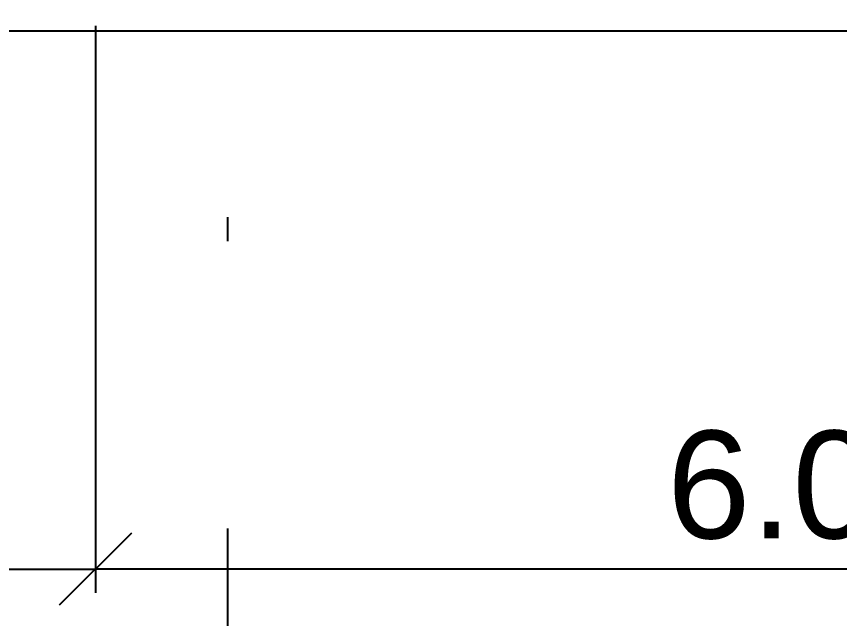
# Model space of a CAD drawing. Header units: metres. Extents: x 0 to 8715937, y -236336 to 216.
# Drawn here: x 152.317 to 155.758, y 45.373 to 47.889 of the extents above; entities that cross this region are included whole.
import ezdxf

# ---------------------------------------------------------------- set-up
doc = ezdxf.new("R2010")
doc.units = ezdxf.units.M
doc.header["$MEASUREMENT"] = 0
doc.header["$PDMODE"] = 3
doc.linetypes.add('ACAD_ISO10W100', pattern=[18, 12, -3, 0, -3])
for name, color, linetype in [('0-BLOCK-ARQUITECTURA', 7, 'Continuous'), ('0-BLOCK-ESTRUCTURA', 7, 'Continuous'), ('1', 7, 'Continuous'), ('COTAS INTERIORES', 2, 'Continuous'), ('EJES', 251, 'ACAD_ISO10W100'), ('MURO', 4, 'Continuous')]:
    doc.layers.add(name, color=color, linetype=linetype)
doc.styles.add('AR', font='arial.ttf')
doc.dimstyles.new('DIARCO-01', dxfattribs={"dimtxt": 0.45, "dimasz": 0.3, "dimexe": 0.1, "dimexo": 0.18, "dimgap": 0.12, "dimtad": 1, "dimzin": 0, "dimdsep": 46, "dimtxsty": 'AR', "dimblk": 'OBLIQUE', "dimcen": 0.09, "dimclrd": 52, "dimclre": 251, "dimclrt": 256, "dimadec": 0, "dimazin": 0, "dimtfac": 1, "dimtofl": 0, "dimtmove": 1, "dimatfit": 3, "dimldrblk": 'OBLIQUE', "dimfxl": 0.18, "dimtolj": 1, "dimtzin": 0, "dimarcsym": 1})

# ---------------------------------------------------------------- blocks, each defined once
blk = doc.blocks.new('DPM-ARQUITECTURA')
at = {"layer": 'MURO', "ltscale": 0.1}
blk.add_line((21.8801, 47.8293), (80.6051, 47.8293), dxfattribs=at)
blk = doc.blocks.new('_Oblique')
at = {"layer": '1', "color": 0, "lineweight": -2}
blk.add_line((-0.5, -0.5), (0.5, 0.5), dxfattribs=at)
blk = doc.blocks.new('*D91')
at = {"layer": 'COTAS INTERIORES', "color": 251, "lineweight": -2, "ltscale": 0.1, "transparency": 16777216}
for p, q in [((58.9278, 47.8501), (58.9278, 45.4801)), ((64.9278, 47.8501), (64.9278, 45.4801))]:
    blk.add_line(p, q, dxfattribs=at)
at = {"layer": 'COTAS INTERIORES', "color": 52, "lineweight": -2, "ltscale": 0.1, "transparency": 16777216}
blk.add_line((58.9278, 45.5801), (64.9278, 45.5801), dxfattribs=at)
at = {"layer": 'Defpoints', "color": 0, "ltscale": 0.1, "transparency": 16777216}
for p in [(58.9278, 48.0301), (64.9278, 48.0301), (64.9278, 45.5801)]:
    blk.add_point(p, dxfattribs=at)
at = {"layer": 'COTAS INTERIORES', "color": 52, "lineweight": -2, "ltscale": 0.1, "transparency": 16777216, "xscale": 0.3, "yscale": 0.3, "zscale": 0.3, "rotation": 180}
blk.add_blockref('_Oblique', (58.9278, 45.5801), dxfattribs=at)
at = {"layer": 'COTAS INTERIORES', "color": 52, "lineweight": -2, "ltscale": 0.1, "transparency": 16777216, "xscale": 0.3, "yscale": 0.3, "zscale": 0.3}
blk.add_blockref('_Oblique', (64.9278, 45.5801), dxfattribs=at)
at = {"layer": 'COTAS INTERIORES', "ltscale": 0.1, "transparency": 16777216, "insert": (61.9278, 45.9299), "char_height": 0.45, "attachment_point": 5, "style": 'AR'}
blk.add_mtext('\\A1;6.00', dxfattribs=at)
blk = doc.blocks.new('*D92')
at = {"layer": 'COTAS INTERIORES', "color": 251, "lineweight": -2, "ltscale": 0.1, "transparency": 16777216}
for p, q in [((64.9278, 47.8501), (64.9278, 45.4801)), ((70.9278, 47.8501), (70.9278, 45.4801))]:
    blk.add_line(p, q, dxfattribs=at)
at = {"layer": 'COTAS INTERIORES', "color": 52, "lineweight": -2, "ltscale": 0.1, "transparency": 16777216}
blk.add_line((70.9278, 45.5801), (64.9278, 45.5801), dxfattribs=at)
at = {"layer": 'Defpoints', "color": 0, "ltscale": 0.1, "transparency": 16777216}
for p in [(64.9278, 48.0301), (70.9278, 48.0301), (64.9278, 45.5801)]:
    blk.add_point(p, dxfattribs=at)
at = {"layer": 'COTAS INTERIORES', "color": 52, "lineweight": -2, "ltscale": 0.1, "transparency": 16777216, "xscale": 0.3, "yscale": 0.3, "zscale": 0.3, "rotation": 180}
blk.add_blockref('_Oblique', (64.9278, 45.5801), dxfattribs=at)
at = {"layer": 'COTAS INTERIORES', "color": 52, "lineweight": -2, "ltscale": 0.1, "transparency": 16777216, "xscale": 0.3, "yscale": 0.3, "zscale": 0.3}
blk.add_blockref('_Oblique', (70.9278, 45.5801), dxfattribs=at)
at = {"layer": 'COTAS INTERIORES', "ltscale": 0.1, "transparency": 16777216, "insert": (67.9278, 45.9299), "char_height": 0.45, "attachment_point": 5, "style": 'AR'}
blk.add_mtext('\\A1;6.00', dxfattribs=at)
blk = doc.blocks.new('DPM-ESTRUCTURA')
at = {"layer": 'EJES', "ltscale": 0.4}
blk.add_line((65.48, 118.75), (65.48, 38), dxfattribs=at)
at = {"layer": 'COTAS INTERIORES', "ltscale": 0.1}
dim = blk.add_linear_dim(base=(64.9278, 45.5801), p1=(58.9278, 48.0301), p2=(64.9278, 48.0301), angle=180, dimstyle='DIARCO-01', dxfattribs=at)
dim.commit()
dim.dimension.update_dxf_attribs({"geometry": '*D91', "text_midpoint": (61.9278, 45.9299)})
dim = blk.add_linear_dim(base=(64.9278, 45.5801), p1=(70.9278, 48.0301), p2=(64.9278, 48.0301), dimstyle='DIARCO-01', dxfattribs=at)
dim.commit()
dim.dimension.update_dxf_attribs({"geometry": '*D92', "text_midpoint": (67.9278, 45.9299)})

msp = doc.modelspace()

# ---------------------------------------------------------------- block references
at = {"layer": '0-BLOCK-ARQUITECTURA'}
msp.add_blockref('DPM-ARQUITECTURA', (87.72, 0), dxfattribs=at)
at = {"layer": '0-BLOCK-ESTRUCTURA', "ltscale": 0.1}
msp.add_blockref('DPM-ESTRUCTURA', (87.72, 0), dxfattribs=at)

doc.saveas('drawing.dxf')
